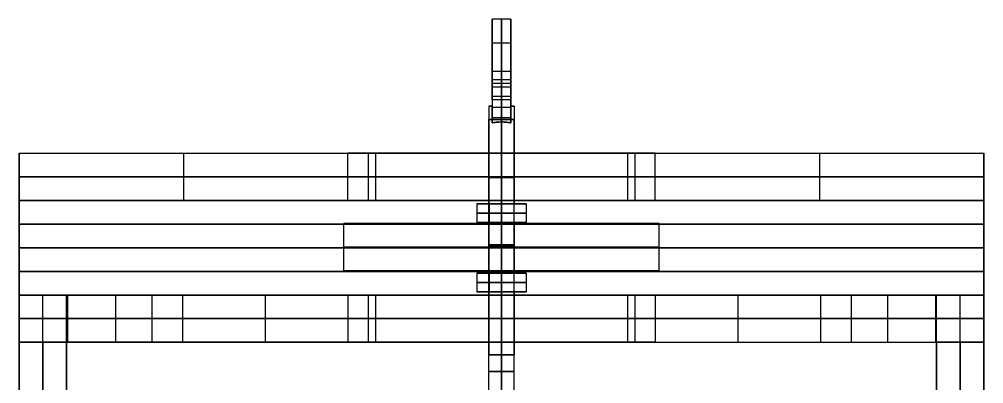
# Model space of a CAD drawing. Header units: millimetres. Extents: x -170 to 170, y -1654 to 210.
# Drawn here: x -153 to 153, y -1424.2 to -1308.5 of the extents above; entities that cross this region are included whole.
import ezdxf

# ---------------------------------------------------------------- set-up
doc = ezdxf.new("R2010")
doc.units = ezdxf.units.MM
doc.header["$MEASUREMENT"] = 0
doc.layers.add('V1', color=7, linetype='Continuous', true_color=0x000000)

msp = doc.modelspace()

# ---------------------------------------------------------------- linework, layer by layer
at = {"layer": 'V1'}
for p, q in [((-3, -1308.47, 255), (-3, -1316.02, 255)), ((3, -1308.47, 255), (3, -1316.02, 255)), ((-3, -1325.02, 271.54), (-3, -1325.02, 264)), ((-3, -1325.02, 246), (-3, -1325.02, 238.46)), ((0, -1329.92, 270.8), (0, -1327.68, 263.6)), ((3, -1325.02, 271.54), (3, -1325.02, 264)), ((3, -1325.02, 246), (3, -1325.02, 238.46)), ((-3, -1328.8, 267.2), (3, -1328.8, 267.2)), ((-3, -1334.02, 255), (-3, -1336.02, 255)), ((0, -1339.65, 262.7), (0, -1332.98, 259.19)), ((3, -1334.02, 255), (3, -1336.02, 255)), ((-4, -1336.02, 255), (-3, -1336.02, 255)), ((-3, -1336.32, 260.95), (3, -1336.32, 260.95)), ((3, -1336.02, 255), (4, -1336.02, 255)), ((-4, -1340.3, 225), (4, -1340.3, 225)), ((0, -1340.3, 229), (0, -1340.3, 221)), ((-153, -1443.39, -7.5), (-153, -1351, -7.5)), ((-62.5, -1351, 147.5), (62.5, -1351, 147.5)), ((0, -1351), (0, -1351, 221)), ((0, -1351, 229), (0, -1351, 295)), ((0, -1351, -15), (0, -1651, -15)), ((153, -1351, -7.5), (153, -1443.39, -7.5)), ((153, -1366, 25), (-153, -1366, 25)), ((-62.5, -1366, 147.5), (62.5, -1366, 147.5)), ((-4, -1367.02, 255), (-7.79, -1367.02, 255)), ((0, -1366), (0, -1366, 50)), ((0, -1366), (0, -1366, 221)), ((0, -1366, 229), (0, -1366, 295)), ((0, -1367.02, 264), (0, -1367.02, 259)), ((0, -1367.02, 251), (0, -1367.02, 246)), ((7.79, -1367.02, 255), (4, -1367.02, 255)), ((-50, -1373.3, 255), (50, -1373.3, 255)), ((-4, -1373.02, 255), (-7.79, -1373.02, 255)), ((0, -1373.02, 264), (0, -1373.02, 259)), ((0, -1373.02, 251), (0, -1373.02, 246)), ((0, -1373.3, 305), (0, -1373.3, 289)), ((0, -1373.3, 281), (0, -1373.3, 205)), ((7.79, -1373.02, 255), (4, -1373.02, 255)), ((153, -1381, 25), (-153, -1381, 25)), ((153, -1381, 25), (-153, -1381, 25)), ((0, -1381), (0, -1381, 50)), ((0, -1381), (0, -1381, 50)), ((-50, -1388.3, 255), (50, -1388.3, 255)), ((-4, -1389.02, 255), (-7.79, -1389.02, 255)), ((0, -1388.3, 305), (0, -1388.3, 289)), ((0, -1388.3, 281), (0, -1388.3, 205)), ((0, -1389.02, 264), (0, -1389.02, 259)), ((0, -1389.02, 251), (0, -1389.02, 246)), ((7.79, -1389.02, 255), (4, -1389.02, 255)), ((-4, -1395.02, 255), (-7.79, -1395.02, 255)), ((0, -1395.02, 264), (0, -1395.02, 259)), ((0, -1395.02, 251), (0, -1395.02, 246)), ((7.79, -1395.02, 255), (4, -1395.02, 255)), ((153, -1396, 25), (-153, -1396, 25)), ((-153, -1396, 50), (-138, -1396, 50)), ((-145.5, -1396, 35), (-145.5, -1396, 65)), ((-62.5, -1396, 147.5), (62.5, -1396, 147.5)), ((0, -1396), (0, -1396, 50)), ((0, -1396), (0, -1396, 221)), ((0, -1396, 229), (0, -1396, 295)), ((153, -1396, 50), (138, -1396, 50)), ((145.5, -1396, 35), (145.5, -1396, 65)), ((-145.5, -1443.39), (-145.5, -1411)), ((-145.5, -1411, 65), (-145.5, -1411, 100)), ((-145.5, -1411), (-145.5, -1411, 35)), ((-62.5, -1411, 147.5), (62.5, -1411, 147.5)), ((0, -1411), (0, -1411, 221)), ((0, -1411, 229), (0, -1411, 295)), ((145.5, -1443.39), (145.5, -1411)), ((145.5, -1411, 65), (145.5, -1411, 100)), ((145.5, -1411), (145.5, -1411, 35)), ((-4, -1420.3, 225), (4, -1420.3, 225)), ((0, -1420.3, 229), (0, -1420.3, 221))]:
    msp.add_line(p, q, dxfattribs=at)
for points, weights, knots in [([(-3, -1329.92, 270.8), (-3, -1327.52, 271.54), (-3, -1325.02, 271.54), (-3, -1308.47, 271.54), (-3, -1308.47, 255), (-3, -1308.47, 238.46), (-3, -1325.02, 238.46)], [0.905666230458, 0.940913271001, 1, 0.707106781187, 1, 0.707106781187, 1], [46.727799, 46.727799, 46.727799, 51.969861, 51.969861, 77.954792, 77.954792, 103.939722, 103.939722, 103.939722]), ([(0, -1329.92, 270.8), (0, -1327.52, 271.54), (0, -1325.02, 271.54), (0, -1308.47, 271.54), (0, -1308.47, 255), (0, -1308.47, 238.46), (0, -1325.02, 238.46)], [0.905666230458, 0.940913271001, 1, 0.707106781187, 1, 0.707106781187, 1], [46.727799, 46.727799, 46.727799, 51.969861, 51.969861, 77.954792, 77.954792, 103.939722, 103.939722, 103.939722]), ([(3, -1329.92, 270.8), (3, -1327.52, 271.54), (3, -1325.02, 271.54), (3, -1308.47, 271.54), (3, -1308.47, 255), (3, -1308.47, 238.46), (3, -1325.02, 238.46)], [0.905666230458, 0.940913271001, 1, 0.707106781187, 1, 0.707106781187, 1], [46.727799, 46.727799, 46.727799, 51.969861, 51.969861, 77.954792, 77.954792, 103.939722, 103.939722, 103.939722]), ([(-3, -1325.02, 246), (-3, -1316.02, 246), (-3, -1316.02, 255), (-3, -1316.02, 264), (-3, -1325.02, 264), (-3, -1326.38, 264), (-3, -1327.68, 263.6)], [1, 0.707106781187, 1, 0.707106781187, 1, 0.940913271001, 0.905666230458], [103.939722, 103.939722, 103.939722, 118.076889, 118.076889, 132.214056, 132.214056, 135.066013, 135.066013, 135.066013]), ([(0, -1325.02, 246), (0, -1316.02, 246), (0, -1316.02, 255), (0, -1316.02, 264), (0, -1325.02, 264), (0, -1326.38, 264), (0, -1327.68, 263.6)], [1, 0.707106781187, 1, 0.707106781187, 1, 0.940913271001, 0.905666230458], [103.939722, 103.939722, 103.939722, 118.076889, 118.076889, 132.214056, 132.214056, 135.066013, 135.066013, 135.066013]), ([(3, -1325.02, 246), (3, -1316.02, 246), (3, -1316.02, 255), (3, -1316.02, 264), (3, -1325.02, 264), (3, -1326.38, 264), (3, -1327.68, 263.6)], [1, 0.707106781187, 1, 0.707106781187, 1, 0.940913271001, 0.905666230458], [103.939722, 103.939722, 103.939722, 118.076889, 118.076889, 132.214056, 132.214056, 135.066013, 135.066013, 135.066013]), ([(-3, -1332.98, 259.19), (-3, -1334.02, 257.22), (-3, -1334.02, 255), (-3, -1334.02, 246), (-3, -1325.02, 246)], [0.873171753828, 0.90715416277, 1, 0.707106781187, 1], [141.869805, 141.869805, 141.869805, 146.351223, 146.351223, 160.48839, 160.48839, 160.48839]), ([(0, -1332.98, 259.19), (0, -1334.02, 257.22), (0, -1334.02, 255), (0, -1334.02, 246), (0, -1325.02, 246)], [0.873171753828, 0.90715416277, 1, 0.707106781187, 1], [141.869805, 141.869805, 141.869805, 146.351223, 146.351223, 160.48839, 160.48839, 160.48839]), ([(3, -1332.98, 259.19), (3, -1334.02, 257.22), (3, -1334.02, 255), (3, -1334.02, 246), (3, -1325.02, 246)], [0.873171753828, 0.90715416277, 1, 0.707106781187, 1], [141.869805, 141.869805, 141.869805, 146.351223, 146.351223, 160.48839, 160.48839, 160.48839]), ([(-3, -1336.02, 257.65), (-4, -1336.02, 256.51), (-4, -1336.02, 255), (-4, -1336.02, 253.49), (-3, -1336.02, 252.35)], [0.854392045236, 0.864635724681, 1, 0.864635724681, 0.854392045236], [9.662518, 9.662518, 9.662518, 12.566371, 12.566371, 15.470224, 15.470224, 15.470224]), ([(4, -1340.3, 225), (4, -1340.3, 221), (0, -1340.3, 221), (-4, -1340.3, 221), (-4, -1340.3, 225), (-4, -1340.3, 229), (0, -1340.3, 229), (4, -1340.3, 229), (4, -1340.3, 225)], [1, 0.707106781187, 1, 0.707106781187, 1, 0.707106781187, 1, 0.707106781187, 1], [0, 0, 0, 6.283185, 6.283185, 12.566371, 12.566371, 18.849556, 18.849556, 25.132741, 25.132741, 25.132741]), ([(40, -1351, 255), (40, -1351, 295), (0, -1351, 295), (-40, -1351, 295), (-40, -1351, 255)], [1, 0.707106781187, 1, 0.707106781187, 1], [-1268.985687, -1268.985687, -1268.985687, -1190.445871, -1190.445871, -1111.906055, -1111.906055, -1111.906055]), ([(-4, -1351, 225), (-4, -1351, 229), (0, -1351, 229), (4, -1351, 229), (4, -1351, 225), (4, -1351, 221), (0, -1351, 221), (-4, -1351, 221), (-4, -1351, 225)], [1, 0.707106781187, 1, 0.707106781187, 1, 0.707106781187, 1, 0.707106851018, 0.999999860338], [-25.132741, -25.132741, -25.132741, -18.849556, -18.849556, -12.56637, -12.56637, -6.283184, -6.283184, 0, 0, 0]), ([(40, -1358.5, 255), (40, -1358.5, 295), (0, -1358.5, 295), (-40, -1358.5, 295), (-40, -1358.5, 255)], [1, 0.707106781187, 1, 0.707106781187, 1], [-1268.985687, -1268.985687, -1268.985687, -1190.445871, -1190.445871, -1111.906055, -1111.906055, -1111.906055]), ([(-4, -1358.7, 225), (-4, -1358.7, 221), (0, -1358.7, 221), (4, -1358.7, 221), (4, -1358.7, 225), (4, -1358.7, 229), (0, -1358.7, 229), (-4, -1358.7, 229), (-4, -1358.7, 225)], [1, 0.707106781187, 1, 0.707106781187, 1, 0.707106781187, 1, 0.707106781187, 1], [0, 0, 0, 6.283185, 6.283185, 12.566371, 12.566371, 18.849556, 18.849556, 25.132741, 25.132741, 25.132741]), ([(40, -1366, 255), (40, -1366, 295), (0, -1366, 295), (-40, -1366, 295), (-40, -1366, 255)], [1, 0.707106781187, 1, 0.707106781187, 1], [-1268.985687, -1268.985687, -1268.985687, -1190.445871, -1190.445871, -1111.906055, -1111.906055, -1111.906055]), ([(-4, -1366, 225), (-4, -1366, 229), (0, -1366, 229), (4, -1366, 229), (4, -1366, 225), (4, -1366, 221), (0, -1366, 221), (-4, -1366, 221), (-4, -1366, 225)], [1, 0.707106781187, 1, 0.707106781187, 1, 0.707106781187, 1, 0.707106851018, 0.999999860338], [-25.132741, -25.132741, -25.132741, -18.849556, -18.849556, -12.56637, -12.56637, -6.283184, -6.283184, 0, 0, 0]), ([(4, -1367.02, 255), (4, -1367.02, 251), (0, -1367.02, 251), (-4, -1367.02, 251), (-4, -1367.02, 255), (-4, -1367.02, 259), (0, -1367.02, 259), (4, -1367.02, 259), (4, -1367.02, 255)], [1, 0.707106781187, 1, 0.707106781187, 1, 0.707106781187, 1, 0.707106781187, 1], [-25.132741, -25.132741, -25.132741, -18.849556, -18.849556, -12.566371, -12.566371, -6.283185, -6.283185, 0, 0, 0]), ([(-50, -1373.3, 255), (-50, -1373.3, 305), (0, -1373.3, 305), (50, -1373.3, 305), (50, -1373.3, 255), (50, -1373.3, 205), (0, -1373.3, 205), (-50, -1373.3, 205), (-50, -1373.3, 255)], [1, 0.707106781187, 1, 0.707106781187, 1, 0.707106781187, 1, 0.707106781187, 1], [-314.159265, -314.159265, -314.159265, -235.619449, -235.619449, -157.079633, -157.079633, -78.539816, -78.539816, 0, 0, 0]), ([(4, -1373.02, 255), (4, -1373.02, 251), (0, -1373.02, 251), (-4, -1373.02, 251), (-4, -1373.02, 255), (-4, -1373.02, 259), (0, -1373.02, 259), (4, -1373.02, 259), (4, -1373.02, 255)], [1, 0.707106781187, 1, 0.707106781187, 1, 0.707106781187, 1, 0.707106781187, 1], [-25.132741, -25.132741, -25.132741, -18.849556, -18.849556, -12.566371, -12.566371, -6.283185, -6.283185, 0, 0, 0]), ([(-4, -1373.3, 285), (-4, -1373.3, 281), (0, -1373.3, 281), (4, -1373.3, 281), (4, -1373.3, 285), (4, -1373.3, 289), (0, -1373.3, 289), (-4, -1373.3, 289), (-4, -1373.3, 285)], [1, 0.707106781187, 1, 0.707106781187, 1, 0.707106781187, 1, 0.707106781187, 1], [-25.132741, -25.132741, -25.132741, -18.849556, -18.849556, -12.566371, -12.566371, -6.283185, -6.283185, 0, 0, 0]), ([(4, -1380.02, 255), (4, -1380.02, 259), (0, -1380.02, 259), (-4, -1380.02, 259), (-4, -1380.02, 255), (-4, -1380.02, 251), (0, -1380.02, 251), (4, -1380.02, 251), (4, -1380.02, 255)], [1, 0.707106781187, 1, 0.707106781187, 1, 0.707106781187, 1, 0.707106781187, 1], [0, 0, 0, 6.283185, 6.283185, 12.566371, 12.566371, 18.849556, 18.849556, 25.132741, 25.132741, 25.132741]), ([(-50, -1380.8, 255), (-50, -1380.8, 305), (0, -1380.8, 305), (50, -1380.8, 305), (50, -1380.8, 255), (50, -1380.8, 205), (0, -1380.8, 205), (-50, -1380.8, 205), (-50, -1380.8, 255)], [1, 0.707106781187, 1, 0.707106781187, 1, 0.707106781187, 1, 0.707106781187, 1], [-314.159265, -314.159265, -314.159265, -235.619449, -235.619449, -157.079633, -157.079633, -78.539816, -78.539816, 0, 0, 0]), ([(4, -1380.3, 225), (4, -1380.3, 221), (0, -1380.3, 221), (-4, -1380.3, 221), (-4, -1380.3, 225), (-4, -1380.3, 229), (0, -1380.3, 229), (4, -1380.3, 229), (4, -1380.3, 225)], [1, 0.707106781187, 1, 0.707106781187, 1, 0.707106781187, 1, 0.707106781187, 1], [0, 0, 0, 6.283185, 6.283185, 12.566371, 12.566371, 18.849556, 18.849556, 25.132741, 25.132741, 25.132741]), ([(-50, -1388.3, 255), (-50, -1388.3, 305), (0, -1388.3, 305), (50, -1388.3, 305), (50, -1388.3, 255), (50, -1388.3, 205), (0, -1388.3, 205), (-50, -1388.3, 205), (-50, -1388.3, 255)], [1, 0.707106781187, 1, 0.707106781187, 1, 0.707106781187, 1, 0.707106781187, 1], [-314.159265, -314.159265, -314.159265, -235.619449, -235.619449, -157.079633, -157.079633, -78.539816, -78.539816, 0, 0, 0]), ([(-4, -1388.3, 285), (-4, -1388.3, 281), (0, -1388.3, 281), (4, -1388.3, 281), (4, -1388.3, 285), (4, -1388.3, 289), (0, -1388.3, 289), (-4, -1388.3, 289), (-4, -1388.3, 285)], [1, 0.707106781187, 1, 0.707106781187, 1, 0.707106781187, 1, 0.707106781187, 1], [-25.132741, -25.132741, -25.132741, -18.849556, -18.849556, -12.566371, -12.566371, -6.283185, -6.283185, 0, 0, 0]), ([(4, -1389.02, 255), (4, -1389.02, 251), (0, -1389.02, 251), (-4, -1389.02, 251), (-4, -1389.02, 255), (-4, -1389.02, 259), (0, -1389.02, 259), (4, -1389.02, 259), (4, -1389.02, 255)], [0.999999860338, 0.707106851018, 1, 0.707106781187, 1, 0.707106781187, 1, 0.707106851018, 0.999999860338], [-25.132741, -25.132741, -25.132741, -18.849557, -18.849557, -12.566371, -12.566371, -6.283185, -6.283185, 0, 0, 0]), ([(4, -1395.02, 255), (4, -1395.02, 251), (0, -1395.02, 251), (-4, -1395.02, 251), (-4, -1395.02, 255), (-4, -1395.02, 259), (0, -1395.02, 259), (4, -1395.02, 259), (4, -1395.02, 255)], [1, 0.707106781187, 1, 0.707106781187, 1, 0.707106781187, 1, 0.707106781187, 1], [-25.132741, -25.132741, -25.132741, -18.849556, -18.849556, -12.566371, -12.566371, -6.283185, -6.283185, 0, 0, 0]), ([(40, -1396, 255), (40, -1396, 295), (0, -1396, 295), (-40, -1396, 295), (-40, -1396, 255)], [1, 0.707106781187, 1, 0.707106781187, 1], [-1268.985687, -1268.985687, -1268.985687, -1190.445871, -1190.445871, -1111.906055, -1111.906055, -1111.906055]), ([(-4, -1396, 225), (-4, -1396, 229), (0, -1396, 229), (4, -1396, 229), (4, -1396, 225), (4, -1396, 221), (0, -1396, 221), (-4, -1396, 221), (-4, -1396, 225)], [1, 0.707106781187, 1, 0.707106781187, 1, 0.707106781187, 1, 0.707106851018, 0.999999860338], [-25.132741, -25.132741, -25.132741, -18.849556, -18.849556, -12.56637, -12.56637, -6.283184, -6.283184, 0, 0, 0]), ([(40, -1403.5, 255), (40, -1403.5, 295), (0, -1403.5, 295), (-40, -1403.5, 295), (-40, -1403.5, 255)], [1, 0.707106781187, 1, 0.707106781187, 1], [-1268.985687, -1268.985687, -1268.985687, -1190.445871, -1190.445871, -1111.906055, -1111.906055, -1111.906055]), ([(40, -1411, 255), (40, -1411, 295), (0, -1411, 295), (-40, -1411, 295), (-40, -1411, 255)], [1, 0.707106781187, 1, 0.707106781187, 1], [-1268.985687, -1268.985687, -1268.985687, -1190.445871, -1190.445871, -1111.906055, -1111.906055, -1111.906055]), ([(-4, -1411, 225), (-4, -1411, 229), (0, -1411, 229), (4, -1411, 229), (4, -1411, 225), (4, -1411, 221), (0, -1411, 221), (-4, -1411, 221), (-4, -1411, 225)], [1, 0.707106781187, 1, 0.707106781187, 1, 0.707106781187, 1, 0.707106851018, 0.999999860338], [-25.132741, -25.132741, -25.132741, -18.849556, -18.849556, -12.56637, -12.56637, -6.283184, -6.283184, 0, 0, 0]), ([(4, -1415.02, 255), (4, -1415.02, 251), (0, -1415.02, 251), (-4, -1415.02, 251), (-4, -1415.02, 255)], [1, 0.707106781187, 1, 0.707106781187, 1], [-25.132741, -25.132741, -25.132741, -18.849556, -18.849556, -12.566371, -12.566371, -12.566371]), ([(-4, -1415.02, 255), (-4, -1415.02, 259), (0, -1415.02, 259), (4, -1415.02, 259), (4, -1415.02, 255)], [1, 0.707106781187, 1, 0.707106781187, 1], [-12.566371, -12.566371, -12.566371, -6.283185, -6.283185, 0, 0, 0]), ([(4, -1420.3, 225), (4, -1420.3, 221), (0, -1420.3, 221), (-4, -1420.3, 221), (-4, -1420.3, 225), (-4, -1420.3, 229), (0, -1420.3, 229), (4, -1420.3, 229), (4, -1420.3, 225)], [1, 0.707106781187, 1, 0.707106781187, 1, 0.707106781187, 1, 0.707106781187, 1], [0, 0, 0, 6.283185, 6.283185, 12.566371, 12.566371, 18.849556, 18.849556, 25.132741, 25.132741, 25.132741])]:
    msp.add_rational_spline(points, weights, degree=2, knots=knots, dxfattribs=at)
for points in [[(3, -1308.47, 255), (0, -1308.47, 255), (-3, -1308.47, 255)], [(3, -1316.02, 255), (0, -1316.02, 255), (-3, -1316.02, 255)], [(3, -1325.02, 238.46), (0, -1325.02, 238.46), (-3, -1325.02, 238.46)], [(3, -1325.02, 246), (0, -1325.02, 246), (-3, -1325.02, 246)], [(3, -1325.02, 271.54), (0, -1325.02, 271.54), (-3, -1325.02, 271.54)], [(3, -1325.02, 264), (0, -1325.02, 264), (-3, -1325.02, 264)], [(-3, -1327.68, 263.6), (-3, -1328.8, 267.2), (-3, -1329.92, 270.8)], [(3, -1327.68, 263.6), (0, -1327.68, 263.6), (-3, -1327.68, 263.6)], [(3, -1329.92, 270.8), (3, -1328.8, 267.2), (3, -1327.68, 263.6)], [(-3, -1329.92, 270.8), (0, -1329.92, 270.8), (3, -1329.92, 270.8)], [(-3, -1332.98, 259.19), (-3, -1336.32, 260.95), (-3, -1339.65, 262.7)], [(3, -1332.98, 259.19), (0, -1332.98, 259.19), (-3, -1332.98, 259.19)], [(3, -1334.02, 255), (0, -1334.02, 255), (-3, -1334.02, 255)], [(3, -1339.65, 262.7), (3, -1336.32, 260.95), (3, -1332.98, 259.19)], [(-4, -1336.02, 255), (-4, -1351.52, 255), (-4, -1367.02, 255)], [(-3, -1341.35, 257.65), (-3, -1338.68, 257.65), (-3, -1336.02, 257.65)], [(-3, -1336.02, 252.35), (-3, -1338.68, 252.35), (-3, -1341.35, 252.35)], [(-3, -1336.02, 252.35), (-3, -1336.02, 255), (-3, -1336.02, 257.65)], [(3, -1341.35, 257.65), (3, -1338.68, 257.65), (3, -1336.02, 257.65)], [(3, -1336.02, 252.35), (3, -1338.68, 252.35), (3, -1341.35, 252.35)], [(3, -1336.02, 252.35), (3, -1336.02, 255), (3, -1336.02, 257.65)], [(4, -1336.02, 255), (4, -1351.52, 255), (4, -1367.02, 255)], [(-3, -1339.65, 262.7), (0, -1339.65, 262.7), (3, -1339.65, 262.7)], [(-4, -1420.3, 225), (-4, -1380.3, 225), (-4, -1340.3, 225)], [(0, -1420.3, 221), (0, -1380.3, 221), (0, -1340.3, 221)], [(0, -1420.3, 229), (0, -1380.3, 229), (0, -1340.3, 229)], [(0, -1341.07, 259), (0, -1354.04, 259), (0, -1367.02, 259)], [(0, -1341.07, 251), (0, -1354.04, 251), (0, -1367.02, 251)], [(4, -1420.3, 225), (4, -1380.3, 225), (4, -1340.3, 225)], [(-153, -1366, 57), (-153, -1358.5, 57), (-153, -1351, 57)], [(-153, -1351), (-153, -1358.5), (-153, -1366)], [(-153, -1351), (0, -1351), (153, -1351)], [(-153, -1351, 57), (-153, -1351, 28.5), (-153, -1351)], [(-153, -1351, 57), (-127.11, -1351, 82.89), (-101.21, -1351, 108.79)], [(-153, -1351, 50), (-153, -1358.5, 50), (-153, -1366, 50)], [(-153, -1351, -15), (-153, -1351, -7.5), (-153, -1351)], [(-153, -1351, -15), (-100.89, -1351, -15), (-48.79, -1351, -15)], [(-153, -1351), (-100.89, -1351), (-48.79, -1351)], [(-153, -1443.39, -15), (-153, -1397.19, -15), (-153, -1351, -15)], [(-153, -1411), (-153, -1381), (-153, -1351)], [(-153, -1351, -7.5), (0, -1351, -7.5), (153, -1351, -7.5)], [(-101.21, -1351, 108.79), (-75, -1351, 135), (-48.79, -1351, 161.21)], [(-100.89, -1351, 109.11), (-100.89, -1358.5, 109.11), (-100.89, -1366, 109.11)], [(-48.79, -1366, 161.21), (-48.79, -1358.5, 161.21), (-48.79, -1351, 161.21)], [(-48.79, -1351, -15), (0, -1351, -15), (48.79, -1351, -15)], [(-48.79, -1351), (0, -1351), (48.79, -1351)], [(-42.28, -1351, 170.95), (-42.28, -1358.5, 170.95), (-42.28, -1366, 170.95)], [(-40, -1351, 255), (-40, -1358.5, 255), (-40, -1366, 255)], [(-40, -1351, 255), (-40, -1351, 218.71), (-40, -1351, 182.43)], [(-40, -1351, 182.43), (-40, -1358.5, 182.43), (-40, -1366, 182.43)], [(-40, -1351, 218.71), (-40, -1358.5, 218.71), (-40, -1366, 218.71)], [(-4, -1351, 225), (-4, -1358.5, 225), (-4, -1366, 225)], [(0, -1351, 295), (0, -1358.5, 295), (0, -1366, 295)], [(0, -1351), (0, -1358.5), (0, -1366)], [(0, -1351, 221), (0, -1358.5, 221), (0, -1366, 221)], [(0, -1351, 229), (0, -1358.5, 229), (0, -1366, 229)], [(0, -1351, -15), (0, -1351, -7.5), (0, -1351)], [(0, -1351), (0, -1501), (0, -1651)], [(4, -1351, 225), (4, -1358.5, 225), (4, -1366, 225)], [(40, -1351, 255), (40, -1358.5, 255), (40, -1366, 255)], [(40, -1351, 182.43), (40, -1358.5, 182.43), (40, -1366, 182.43)], [(40, -1351, 182.43), (40, -1351, 218.71), (40, -1351, 255)], [(40, -1351, 218.71), (40, -1358.5, 218.71), (40, -1366, 218.71)], [(42.28, -1351, 170.95), (42.28, -1358.5, 170.95), (42.28, -1366, 170.95)], [(48.79, -1366, 161.21), (48.79, -1358.5, 161.21), (48.79, -1351, 161.21)], [(48.79, -1351, 161.21), (75, -1351, 135), (101.21, -1351, 108.79)], [(48.79, -1351, -15), (100.89, -1351, -15), (153, -1351, -15)], [(48.79, -1351), (100.89, -1351), (153, -1351)], [(100.89, -1351, 109.11), (100.89, -1358.5, 109.11), (100.89, -1366, 109.11)], [(101.21, -1351, 108.79), (127.11, -1351, 82.89), (153, -1351, 57)], [(153, -1351, 57), (153, -1358.5, 57), (153, -1366, 57)], [(153, -1351), (153, -1358.5), (153, -1366)], [(153, -1351), (153, -1351, 28.5), (153, -1351, 57)], [(153, -1351, 50), (153, -1358.5, 50), (153, -1366, 50)], [(153, -1351, -15), (153, -1397.19, -15), (153, -1443.39, -15)], [(153, -1351, -15), (153, -1351, -7.5), (153, -1351)], [(153, -1411), (153, -1381), (153, -1351)], [(-153, -1358.5), (0, -1358.5), (153, -1358.5)], [(-153, -1358.5, 57), (-153, -1358.5, 28.5), (-153, -1358.5)], [(-48.79, -1358.5, 161.21), (-100.89, -1358.5, 109.11), (-153, -1358.5, 57)], [(-40, -1358.5, 255), (-40, -1358.5, 218.71), (-40, -1358.5, 182.43)], [(40, -1358.5, 182.43), (40, -1358.5, 218.71), (40, -1358.5, 255)], [(153, -1358.5, 57), (100.89, -1358.5, 109.11), (48.79, -1358.5, 161.21)], [(153, -1358.5), (153, -1358.5, 28.5), (153, -1358.5, 57)], [(153, -1366), (0, -1366), (-153, -1366)], [(-153, -1366), (-153, -1373.5), (-153, -1381)], [(-153, -1366), (-153, -1366, 25), (-153, -1366, 50)], [(-153, -1366, 50), (-153, -1373.5, 50), (-153, -1381, 50)], [(-153, -1366, 50), (0, -1366, 50), (153, -1366, 50)], [(-153, -1366, 25), (-153, -1373.5, 25), (-153, -1381, 25)], [(-153, -1366), (0, -1366), (153, -1366)], [(-153, -1366, 57), (-153, -1366, 28.5), (-153, -1366)], [(-101.21, -1366, 108.79), (-127.11, -1366, 82.89), (-153, -1366, 57)], [(-48.79, -1366, 161.21), (-75, -1366, 135), (-101.21, -1366, 108.79)], [(-40, -1366, 255), (-40, -1366, 218.71), (-40, -1366, 182.43)], [(0, -1367.02, 264), (-3.9, -1367.02, 261.75), (-7.79, -1367.02, 259.5)], [(-7.79, -1367.02, 259.5), (-7.79, -1370.02, 259.5), (-7.79, -1373.02, 259.5)], [(-7.79, -1367.02, 259.5), (-7.79, -1367.02, 255), (-7.79, -1367.02, 250.5)], [(-7.79, -1367.02, 250.5), (-7.79, -1370.02, 250.5), (-7.79, -1373.02, 250.5)], [(-7.79, -1367.02, 250.5), (-3.9, -1367.02, 248.25), (0, -1367.02, 246)], [(-7.79, -1367.02, 255), (-7.79, -1370.02, 255), (-7.79, -1373.02, 255)], [(-3.9, -1367.02, 261.75), (-3.9, -1370.02, 261.75), (-3.9, -1373.02, 261.75)], [(-3.9, -1367.02, 248.25), (-3.9, -1370.02, 248.25), (-3.9, -1373.02, 248.25)], [(0, -1366), (0, -1373.5), (0, -1381)], [(0, -1366, 50), (0, -1373.5, 50), (0, -1381, 50)], [(0, -1367.02, 246), (3.9, -1367.02, 248.25), (7.79, -1367.02, 250.5)], [(0, -1367.02, 246), (0, -1370.02, 246), (0, -1373.02, 246)], [(7.79, -1367.02, 259.5), (3.9, -1367.02, 261.75), (0, -1367.02, 264)], [(0, -1367.02, 264), (0, -1370.02, 264), (0, -1373.02, 264)], [(3.9, -1367.02, 248.25), (3.9, -1370.02, 248.25), (3.9, -1373.02, 248.25)], [(3.9, -1367.02, 261.75), (3.9, -1370.02, 261.75), (3.9, -1373.02, 261.75)], [(7.79, -1367.02, 250.5), (7.79, -1370.02, 250.5), (7.79, -1373.02, 250.5)], [(7.79, -1367.02, 250.5), (7.79, -1367.02, 255), (7.79, -1367.02, 259.5)], [(7.79, -1367.02, 259.5), (7.79, -1370.02, 259.5), (7.79, -1373.02, 259.5)], [(7.79, -1367.02, 255), (7.79, -1370.02, 255), (7.79, -1373.02, 255)], [(40, -1366, 182.43), (40, -1366, 218.71), (40, -1366, 255)], [(101.21, -1366, 108.79), (75, -1366, 135), (48.79, -1366, 161.21)], [(153, -1366, 57), (127.11, -1366, 82.89), (101.21, -1366, 108.79)], [(153, -1366), (153, -1373.5), (153, -1381)], [(153, -1366, 50), (153, -1373.5, 50), (153, -1381, 50)], [(153, -1366, 50), (153, -1366, 25), (153, -1366)], [(153, -1366, 25), (153, -1373.5, 25), (153, -1381, 25)], [(153, -1366), (153, -1366, 28.5), (153, -1366, 57)], [(0, -1370.02, 264), (-3.9, -1370.02, 261.75), (-7.79, -1370.02, 259.5)], [(-7.79, -1370.02, 259.5), (-7.79, -1370.02, 255), (-7.79, -1370.02, 250.5)], [(-7.79, -1370.02, 250.5), (-3.9, -1370.02, 248.25), (0, -1370.02, 246)], [(0, -1370.02, 246), (3.9, -1370.02, 248.25), (7.79, -1370.02, 250.5)], [(7.79, -1370.02, 259.5), (3.9, -1370.02, 261.75), (0, -1370.02, 264)], [(7.79, -1370.02, 250.5), (7.79, -1370.02, 255), (7.79, -1370.02, 259.5)], [(153, -1373.5), (0, -1373.5), (-153, -1373.5)], [(-153, -1373.5), (-153, -1373.5, 25), (-153, -1373.5, 50)], [(-153, -1373.5, 50), (0, -1373.5, 50), (153, -1373.5, 50)], [(-50, -1388.3, 255), (-50, -1380.8, 255), (-50, -1373.3, 255)], [(0, -1373.02, 264), (-3.9, -1373.02, 261.75), (-7.79, -1373.02, 259.5)], [(-7.79, -1373.02, 259.5), (-7.79, -1373.02, 255), (-7.79, -1373.02, 250.5)], [(-7.79, -1373.02, 250.5), (-3.9, -1373.02, 248.25), (0, -1373.02, 246)], [(-4, -1373.02, 255), (-4, -1381.02, 255), (-4, -1389.02, 255)], [(-4, -1388.3, 285), (-4, -1380.8, 285), (-4, -1373.3, 285)], [(0, -1373.02, 246), (3.9, -1373.02, 248.25), (7.79, -1373.02, 250.5)], [(7.79, -1373.02, 259.5), (3.9, -1373.02, 261.75), (0, -1373.02, 264)], [(0, -1373.02, 259), (0, -1381.02, 259), (0, -1389.02, 259)], [(0, -1373.02, 251), (0, -1381.02, 251), (0, -1389.02, 251)], [(0, -1388.3, 305), (0, -1380.8, 305), (0, -1373.3, 305)], [(0, -1388.3, 205), (0, -1380.8, 205), (0, -1373.3, 205)], [(0, -1388.3, 289), (0, -1380.8, 289), (0, -1373.3, 289)], [(0, -1388.3, 281), (0, -1380.8, 281), (0, -1373.3, 281)], [(4, -1373.02, 255), (4, -1381.02, 255), (4, -1389.02, 255)], [(4, -1388.3, 285), (4, -1380.8, 285), (4, -1373.3, 285)], [(7.79, -1373.02, 250.5), (7.79, -1373.02, 255), (7.79, -1373.02, 259.5)], [(50, -1388.3, 255), (50, -1380.8, 255), (50, -1373.3, 255)], [(153, -1373.5, 50), (153, -1373.5, 25), (153, -1373.5)], [(153, -1381), (0, -1381), (-153, -1381)], [(-153, -1381), (-153, -1388.5), (-153, -1396)], [(-153, -1381), (-153, -1381, 25), (-153, -1381, 50)], [(-153, -1381, 50), (-153, -1388.5, 50), (-153, -1396, 50)], [(-153, -1381, 50), (0, -1381, 50), (153, -1381, 50)], [(-153, -1381, 25), (-153, -1388.5, 25), (-153, -1396, 25)], [(153, -1381), (0, -1381), (-153, -1381)], [(-153, -1381), (-153, -1381, 25), (-153, -1381, 50)], [(-153, -1381, 50), (0, -1381, 50), (153, -1381, 50)], [(0, -1381), (0, -1388.5), (0, -1396)], [(0, -1381, 50), (0, -1388.5, 50), (0, -1396, 50)], [(153, -1381), (153, -1388.5), (153, -1396)], [(153, -1381, 50), (153, -1388.5, 50), (153, -1396, 50)], [(153, -1381, 50), (153, -1381, 25), (153, -1381)], [(153, -1381, 25), (153, -1388.5, 25), (153, -1396, 25)], [(153, -1381, 50), (153, -1381, 25), (153, -1381)], [(153, -1388.5), (0, -1388.5), (-153, -1388.5)], [(-153, -1388.5), (-153, -1388.5, 25), (-153, -1388.5, 50)], [(-153, -1388.5, 50), (0, -1388.5, 50), (153, -1388.5, 50)], [(0, -1389.02, 264), (-3.9, -1389.02, 261.75), (-7.79, -1389.02, 259.5)], [(-7.79, -1389.02, 259.5), (-7.79, -1392.02, 259.5), (-7.79, -1395.02, 259.5)], [(-7.79, -1389.02, 259.5), (-7.79, -1389.02, 255), (-7.79, -1389.02, 250.5)], [(-7.79, -1389.02, 250.5), (-7.79, -1392.02, 250.5), (-7.79, -1395.02, 250.5)], [(-7.79, -1389.02, 250.5), (-3.9, -1389.02, 248.25), (0, -1389.02, 246)], [(-7.79, -1389.02, 255), (-7.79, -1392.02, 255), (-7.79, -1395.02, 255)], [(-3.9, -1389.02, 261.75), (-3.9, -1392.02, 261.75), (-3.9, -1395.02, 261.75)], [(-3.9, -1389.02, 248.25), (-3.9, -1392.02, 248.25), (-3.9, -1395.02, 248.25)], [(0, -1389.02, 246), (3.9, -1389.02, 248.25), (7.79, -1389.02, 250.5)], [(0, -1389.02, 246), (0, -1392.02, 246), (0, -1395.02, 246)], [(7.79, -1389.02, 259.5), (3.9, -1389.02, 261.75), (0, -1389.02, 264)], [(0, -1389.02, 264), (0, -1392.02, 264), (0, -1395.02, 264)], [(3.9, -1389.02, 248.25), (3.9, -1392.02, 248.25), (3.9, -1395.02, 248.25)], [(3.9, -1389.02, 261.75), (3.9, -1392.02, 261.75), (3.9, -1395.02, 261.75)], [(7.79, -1389.02, 250.5), (7.79, -1392.02, 250.5), (7.79, -1395.02, 250.5)], [(7.79, -1389.02, 250.5), (7.79, -1389.02, 255), (7.79, -1389.02, 259.5)], [(7.79, -1389.02, 259.5), (7.79, -1392.02, 259.5), (7.79, -1395.02, 259.5)], [(7.79, -1389.02, 255), (7.79, -1392.02, 255), (7.79, -1395.02, 255)], [(153, -1388.5, 50), (153, -1388.5, 25), (153, -1388.5)], [(0, -1392.02, 264), (-3.9, -1392.02, 261.75), (-7.79, -1392.02, 259.5)], [(-7.79, -1392.02, 259.5), (-7.79, -1392.02, 255), (-7.79, -1392.02, 250.5)], [(-7.79, -1392.02, 250.5), (-3.9, -1392.02, 248.25), (0, -1392.02, 246)], [(0, -1392.02, 246), (3.9, -1392.02, 248.25), (7.79, -1392.02, 250.5)], [(7.79, -1392.02, 259.5), (3.9, -1392.02, 261.75), (0, -1392.02, 264)], [(7.79, -1392.02, 250.5), (7.79, -1392.02, 255), (7.79, -1392.02, 259.5)], [(0, -1395.02, 264), (-3.9, -1395.02, 261.75), (-7.79, -1395.02, 259.5)], [(-7.79, -1395.02, 259.5), (-7.79, -1395.02, 255), (-7.79, -1395.02, 250.5)], [(-7.79, -1395.02, 250.5), (-3.9, -1395.02, 248.25), (0, -1395.02, 246)], [(-4, -1395.02, 255), (-4, -1405.02, 255), (-4, -1415.02, 255)], [(0, -1395.02, 246), (3.9, -1395.02, 248.25), (7.79, -1395.02, 250.5)], [(7.79, -1395.02, 259.5), (3.9, -1395.02, 261.75), (0, -1395.02, 264)], [(0, -1395.02, 259), (0, -1405.02, 259), (0, -1415.02, 259)], [(0, -1395.02, 251), (0, -1405.02, 251), (0, -1415.02, 251)], [(4, -1395.02, 255), (4, -1405.02, 255), (4, -1415.02, 255)], [(7.79, -1395.02, 250.5), (7.79, -1395.02, 255), (7.79, -1395.02, 259.5)], [(153, -1396), (0, -1396), (-153, -1396)], [(-153, -1396), (-153, -1396, 25), (-153, -1396, 50)], [(-153, -1396, 50), (0, -1396, 50), (153, -1396, 50)], [(-153, -1396, 35), (-145.5, -1396, 35), (-138, -1396, 35)], [(-153, -1411, 35), (-153, -1403.5, 35), (-153, -1396, 35)], [(-153, -1411, 65), (-153, -1403.5, 65), (-153, -1396, 65)], [(-138, -1396, 65), (-145.5, -1396, 65), (-153, -1396, 65)], [(-153, -1396, 65), (-153, -1396, 50), (-153, -1396, 35)], [(-153, -1396, 42.5), (-153, -1472.5, 42.5), (-153, -1549, 42.5)], [(-122.43, -1396, 100), (-137.71, -1396, 100), (-153, -1396, 100)], [(-153, -1396, 100), (-153, -1403.5, 100), (-153, -1411, 100)], [(-153, -1396, 100), (-153, -1396, 82.5), (-153, -1396, 65)], [(-153, -1396), (-153, -1403.5), (-153, -1411)], [(-153, -1396), (0, -1396), (153, -1396)], [(-153, -1411, 35), (-153, -1403.5, 35), (-153, -1396, 35)], [(-153, -1411, 65), (-153, -1403.5, 65), (-153, -1396, 65)], [(-153, -1396, 35), (-145.5, -1396, 35), (-138, -1396, 35)], [(-138, -1396, 65), (-145.5, -1396, 65), (-153, -1396, 65)], [(-153, -1396, 35), (-153, -1396, 17.5), (-153, -1396)], [(-145.5, -1411, 35), (-145.5, -1403.5, 35), (-145.5, -1396, 35)], [(-145.5, -1411, 65), (-145.5, -1403.5, 65), (-145.5, -1396, 65)], [(-145.5, -1411, 35), (-145.5, -1403.5, 35), (-145.5, -1396, 35)], [(-145.5, -1411, 65), (-145.5, -1403.5, 65), (-145.5, -1396, 65)], [(-138, -1411, 35), (-138, -1403.5, 35), (-138, -1396, 35)], [(-138, -1411, 65), (-138, -1403.5, 65), (-138, -1396, 65)], [(-138, -1396, 35), (-138, -1396, 50), (-138, -1396, 65)], [(-138, -1549, 42.5), (-138, -1472.5, 42.5), (-138, -1396, 42.5)], [(-138, -1411, 35), (-138, -1403.5, 35), (-138, -1396, 35)], [(-138, -1411, 65), (-138, -1403.5, 65), (-138, -1396, 65)], [(-138, -1396, 35), (-138, -1396, 50), (-138, -1396, 65)], [(-138, -1411, 42.5), (-138, -1403.5, 42.5), (-138, -1396, 42.5)], [(-137.71, -1396, 100), (-137.71, -1403.5, 100), (-137.71, -1411, 100)], [(-122.43, -1396, 100), (-122.43, -1403.5, 100), (-122.43, -1411, 100)], [(-110.95, -1396, 102.28), (-110.95, -1403.5, 102.28), (-110.95, -1411, 102.28)], [(-48.79, -1396, 161.21), (-75, -1396, 135), (-101.21, -1396, 108.79)], [(-101.21, -1396, 108.79), (-101.21, -1403.5, 108.79), (-101.21, -1411, 108.79)], [(-75, -1396, 135), (-75, -1403.5, 135), (-75, -1411, 135)], [(-48.79, -1396, 161.21), (-48.79, -1403.5, 161.21), (-48.79, -1411, 161.21)], [(-42.28, -1396, 170.95), (-42.28, -1403.5, 170.95), (-42.28, -1411, 170.95)], [(-40, -1396, 255), (-40, -1403.5, 255), (-40, -1411, 255)], [(-40, -1396, 255), (-40, -1396, 218.71), (-40, -1396, 182.43)], [(-40, -1396, 182.43), (-40, -1403.5, 182.43), (-40, -1411, 182.43)], [(-40, -1396, 218.71), (-40, -1403.5, 218.71), (-40, -1411, 218.71)], [(-4, -1396, 225), (-4, -1403.5, 225), (-4, -1411, 225)], [(0, -1396, 295), (0, -1403.5, 295), (0, -1411, 295)], [(0, -1396), (0, -1403.5), (0, -1411)], [(0, -1396, 221), (0, -1403.5, 221), (0, -1411, 221)], [(0, -1396, 229), (0, -1403.5, 229), (0, -1411, 229)], [(4, -1396, 225), (4, -1403.5, 225), (4, -1411, 225)], [(40, -1396, 255), (40, -1403.5, 255), (40, -1411, 255)], [(40, -1396, 182.43), (40, -1403.5, 182.43), (40, -1411, 182.43)], [(40, -1396, 182.43), (40, -1396, 218.71), (40, -1396, 255)], [(40, -1396, 218.71), (40, -1403.5, 218.71), (40, -1411, 218.71)], [(42.28, -1396, 170.95), (42.28, -1403.5, 170.95), (42.28, -1411, 170.95)], [(101.21, -1396, 108.79), (75, -1396, 135), (48.79, -1396, 161.21)], [(48.79, -1396, 161.21), (48.79, -1403.5, 161.21), (48.79, -1411, 161.21)], [(75, -1396, 135), (75, -1403.5, 135), (75, -1411, 135)], [(101.21, -1396, 108.79), (101.21, -1403.5, 108.79), (101.21, -1411, 108.79)], [(110.95, -1396, 102.28), (110.95, -1403.5, 102.28), (110.95, -1411, 102.28)], [(153, -1396, 100), (137.71, -1396, 100), (122.43, -1396, 100)], [(122.43, -1396, 100), (122.43, -1403.5, 100), (122.43, -1411, 100)], [(137.71, -1396, 100), (137.71, -1403.5, 100), (137.71, -1411, 100)], [(138, -1411, 35), (138, -1403.5, 35), (138, -1396, 35)], [(153, -1396, 35), (145.5, -1396, 35), (138, -1396, 35)], [(138, -1411, 65), (138, -1403.5, 65), (138, -1396, 65)], [(138, -1396, 35), (138, -1396, 50), (138, -1396, 65)], [(138, -1396, 65), (145.5, -1396, 65), (153, -1396, 65)], [(138, -1549, 42.5), (138, -1472.5, 42.5), (138, -1396, 42.5)], [(138, -1411, 35), (138, -1403.5, 35), (138, -1396, 35)], [(138, -1411, 65), (138, -1403.5, 65), (138, -1396, 65)], [(153, -1396, 35), (145.5, -1396, 35), (138, -1396, 35)], [(138, -1396, 65), (145.5, -1396, 65), (153, -1396, 65)], [(138, -1396, 35), (138, -1396, 50), (138, -1396, 65)], [(138, -1411, 42.5), (138, -1403.5, 42.5), (138, -1396, 42.5)], [(145.5, -1411, 35), (145.5, -1403.5, 35), (145.5, -1396, 35)], [(145.5, -1411, 65), (145.5, -1403.5, 65), (145.5, -1396, 65)], [(145.5, -1411, 35), (145.5, -1403.5, 35), (145.5, -1396, 35)], [(145.5, -1411, 65), (145.5, -1403.5, 65), (145.5, -1396, 65)], [(153, -1396, 50), (153, -1396, 25), (153, -1396)], [(153, -1411, 35), (153, -1403.5, 35), (153, -1396, 35)], [(153, -1411, 65), (153, -1403.5, 65), (153, -1396, 65)], [(153, -1396, 65), (153, -1396, 50), (153, -1396, 35)], [(153, -1396, 42.5), (153, -1472.5, 42.5), (153, -1549, 42.5)], [(153, -1396), (153, -1403.5), (153, -1411)], [(153, -1396), (153, -1396, 17.5), (153, -1396, 35)], [(153, -1396, 100), (153, -1403.5, 100), (153, -1411, 100)], [(153, -1411, 35), (153, -1403.5, 35), (153, -1396, 35)], [(153, -1411, 65), (153, -1403.5, 65), (153, -1396, 65)], [(153, -1396, 65), (153, -1396, 82.5), (153, -1396, 100)], [(-153, -1403.5, 35), (-145.5, -1403.5, 35), (-138, -1403.5, 35)], [(-138, -1403.5, 65), (-145.5, -1403.5, 65), (-153, -1403.5, 65)], [(-122.43, -1403.5, 100), (-137.71, -1403.5, 100), (-153, -1403.5, 100)], [(-153, -1403.5), (0, -1403.5), (153, -1403.5)], [(-153, -1403.5, 35), (-145.5, -1403.5, 35), (-138, -1403.5, 35)], [(-138, -1403.5, 65), (-145.5, -1403.5, 65), (-153, -1403.5, 65)], [(-153, -1403.5, 35), (-153, -1403.5, 17.5), (-153, -1403.5)], [(-153, -1403.5, 100), (-153, -1403.5, 82.5), (-153, -1403.5, 65)], [(-48.79, -1403.5, 161.21), (-75, -1403.5, 135), (-101.21, -1403.5, 108.79)], [(-40, -1403.5, 255), (-40, -1403.5, 218.71), (-40, -1403.5, 182.43)], [(40, -1403.5, 182.43), (40, -1403.5, 218.71), (40, -1403.5, 255)], [(101.21, -1403.5, 108.79), (75, -1403.5, 135), (48.79, -1403.5, 161.21)], [(153, -1403.5, 100), (137.71, -1403.5, 100), (122.43, -1403.5, 100)], [(153, -1403.5, 35), (145.5, -1403.5, 35), (138, -1403.5, 35)], [(138, -1403.5, 65), (145.5, -1403.5, 65), (153, -1403.5, 65)], [(153, -1403.5, 35), (145.5, -1403.5, 35), (138, -1403.5, 35)], [(138, -1403.5, 65), (145.5, -1403.5, 65), (153, -1403.5, 65)], [(153, -1403.5), (153, -1403.5, 17.5), (153, -1403.5, 35)], [(153, -1403.5, 65), (153, -1403.5, 82.5), (153, -1403.5, 100)], [(-138, -1411), (-145.5, -1411), (-153, -1411)], [(-138, -1411, 100), (-145.5, -1411, 100), (-153, -1411, 100)], [(-153, -1411), (-153, -1411, 17.5), (-153, -1411, 35)], [(-153, -1411, 100), (-153, -1531, 50), (-153, -1651)], [(-153, -1411, 35), (-145.5, -1411, 35), (-138, -1411, 35)], [(-138, -1411, 65), (-145.5, -1411, 65), (-153, -1411, 65)], [(-153, -1411, 65), (-153, -1411, 82.5), (-153, -1411, 100)], [(-153, -1443.39), (-153, -1427.19), (-153, -1411)], [(-153, -1411, 65), (-153, -1411, 82.5), (-153, -1411, 100)], [(-138, -1411), (-145.5, -1411), (-153, -1411)], [(-138, -1411, 100), (-145.5, -1411, 100), (-153, -1411, 100)], [(-138, -1411, 65), (-145.5, -1411, 65), (-153, -1411, 65)], [(-153, -1411, 35), (-145.5, -1411, 35), (-138, -1411, 35)], [(-153, -1411), (-153, -1411, 17.5), (-153, -1411, 35)], [(-153, -1443.39), (-153, -1427.19), (-153, -1411)], [(-145.5, -1411, 100), (-145.5, -1531, 50), (-145.5, -1651)], [(-138, -1411), (-138, -1411, 17.5), (-138, -1411, 35)], [(-138, -1411, 100), (-138, -1531, 50), (-138, -1651)], [(-138, -1411, 65), (-138, -1411, 82.5), (-138, -1411, 100)], [(-138, -1443.39), (-138, -1427.19), (-138, -1411)], [(-122.43, -1411, 100), (-130.21, -1411, 100), (-138, -1411, 100)], [(-138, -1411, 65), (-138, -1411, 82.5), (-138, -1411, 100)], [(-138, -1411), (-138, -1411, 17.5), (-138, -1411, 35)], [(-138, -1411, 35), (-138, -1411, 50), (-138, -1411, 65)], [(-138, -1411), (-93.39, -1411), (-48.79, -1411)], [(-48.79, -1411, 161.21), (-75, -1411, 135), (-101.21, -1411, 108.79)], [(-48.79, -1411), (0, -1411), (48.79, -1411)], [(-40, -1411, 255), (-40, -1411, 218.71), (-40, -1411, 182.43)], [(40, -1411, 182.43), (40, -1411, 218.71), (40, -1411, 255)], [(48.79, -1411, 161.21), (75, -1411, 135), (101.21, -1411, 108.79)], [(48.79, -1411), (93.39, -1411), (138, -1411)], [(122.43, -1411, 100), (130.21, -1411, 100), (138, -1411, 100)], [(138, -1411), (145.5, -1411), (153, -1411)], [(138, -1411), (138, -1411, 17.5), (138, -1411, 35)], [(138, -1411, 100), (145.5, -1411, 100), (153, -1411, 100)], [(138, -1411, 100), (138, -1531, 50), (138, -1651)], [(153, -1411, 35), (145.5, -1411, 35), (138, -1411, 35)], [(138, -1411, 65), (145.5, -1411, 65), (153, -1411, 65)], [(138, -1411, 65), (138, -1411, 82.5), (138, -1411, 100)], [(138, -1443.39), (138, -1427.19), (138, -1411)], [(138, -1411), (145.5, -1411), (153, -1411)], [(138, -1411), (138, -1411, 17.5), (138, -1411, 35)], [(138, -1411, 100), (145.5, -1411, 100), (153, -1411, 100)], [(138, -1411, 65), (145.5, -1411, 65), (153, -1411, 65)], [(138, -1411, 65), (138, -1411, 82.5), (138, -1411, 100)], [(153, -1411, 35), (145.5, -1411, 35), (138, -1411, 35)], [(138, -1411, 35), (138, -1411, 50), (138, -1411, 65)], [(145.5, -1411, 100), (145.5, -1531, 50), (145.5, -1651)], [(153, -1411), (153, -1411, 17.5), (153, -1411, 35)], [(153, -1411, 100), (153, -1531, 50), (153, -1651)], [(153, -1411, 65), (153, -1411, 82.5), (153, -1411, 100)], [(153, -1443.39), (153, -1427.19), (153, -1411)], [(153, -1411, 65), (153, -1411, 82.5), (153, -1411, 100)], [(153, -1411), (153, -1411, 17.5), (153, -1411, 35)], [(153, -1443.39), (153, -1427.19), (153, -1411)], [(-4, -1487.02, 255), (-4, -1451.02, 255), (-4, -1415.02, 255)], [(0, -1487.02, 259), (0, -1451.02, 259), (0, -1415.02, 259)], [(0, -1487.02, 251), (0, -1451.02, 251), (0, -1415.02, 251)], [(4, -1487.02, 255), (4, -1451.02, 255), (4, -1415.02, 255)]]:
    msp.add_open_spline(points, degree=2, dxfattribs=at)
for points, weights in [([(-3, -1325.02, 238.46), (-3, -1339.09, 238.46), (-3, -1341.35, 252.35)], [1, 0.739369436508, 0.942582255266]), ([(0, -1325.02, 238.46), (0, -1337.94, 238.46), (0, -1341.07, 251)], [1, 0.755480661412, 0.919230979497]), ([(3, -1325.02, 238.46), (3, -1339.09, 238.46), (3, -1341.35, 252.35)], [1, 0.73936991801, 0.942581504416]), ([(4, -1336.02, 255), (4, -1336.02, 256.51), (3, -1336.02, 257.65)], [1, 0.864633348991, 0.854391685714]), ([(3, -1336.02, 252.35), (4, -1336.02, 253.49), (4, -1336.02, 255)], [0.854391685714, 0.864633348991, 1]), ([(-3, -1341.35, 257.65), (-3, -1340.91, 260.31), (-3, -1339.65, 262.7)], [0.942582255266, 0.895345741635, 0.873171753828]), ([(0, -1341.07, 259), (0, -1340.58, 260.94), (0, -1339.65, 262.7)], [0.919230979497, 0.889448888856, 0.873171753828]), ([(3, -1341.35, 257.65), (3, -1340.91, 260.31), (3, -1339.65, 262.7)], [0.942581504416, 0.895345565401, 0.873171753828]), ([(-40, -1351, 182.43), (-40, -1351, 170), (-48.79, -1351, 161.21)], [1, 0.923879532511, 1]), ([(48.79, -1351, 161.21), (40, -1351, 170), (40, -1351, 182.43)], [1, 0.923879532511, 1]), ([(-40, -1358.5, 182.43), (-40, -1358.5, 170), (-48.79, -1358.5, 161.21)], [1, 0.923879532511, 1]), ([(48.79, -1358.5, 161.21), (40, -1358.5, 170), (40, -1358.5, 182.43)], [1, 0.923879532511, 1]), ([(-40, -1366, 182.43), (-40, -1366, 170), (-48.79, -1366, 161.21)], [1, 0.923879532511, 1]), ([(48.79, -1366, 161.21), (40, -1366, 170), (40, -1366, 182.43)], [1, 0.923879532511, 1]), ([(-101.21, -1396, 108.79), (-110, -1396, 100), (-122.43, -1396, 100)], [1, 0.923879532511, 1]), ([(-40, -1396, 182.43), (-40, -1396, 170), (-48.79, -1396, 161.21)], [1, 0.923879532511, 1]), ([(48.79, -1396, 161.21), (40, -1396, 170), (40, -1396, 182.43)], [1, 0.923879532511, 1]), ([(122.43, -1396, 100), (110, -1396, 100), (101.21, -1396, 108.79)], [1, 0.923879532511, 1]), ([(-101.21, -1403.5, 108.79), (-110, -1403.5, 100), (-122.43, -1403.5, 100)], [1, 0.923879532511, 1]), ([(-40, -1403.5, 182.43), (-40, -1403.5, 170), (-48.79, -1403.5, 161.21)], [1, 0.923879532511, 1]), ([(48.79, -1403.5, 161.21), (40, -1403.5, 170), (40, -1403.5, 182.43)], [1, 0.923879532511, 1]), ([(122.43, -1403.5, 100), (110, -1403.5, 100), (101.21, -1403.5, 108.79)], [1, 0.923879532511, 1]), ([(-101.21, -1411, 108.79), (-110, -1411, 100), (-122.43, -1411, 100)], [1, 0.923879532511, 1]), ([(-40, -1411, 182.43), (-40, -1411, 170), (-48.79, -1411, 161.21)], [1, 0.923879532511, 1]), ([(48.79, -1411, 161.21), (40, -1411, 170), (40, -1411, 182.43)], [1, 0.923879532511, 1]), ([(101.21, -1411, 108.79), (110, -1411, 100), (122.43, -1411, 100)], [1, 0.923879532511, 1])]:
    msp.add_rational_spline(points, weights, degree=2, dxfattribs=at)
for points, knots in [([(3, -1341.35, 257.65), (2.63, -1341.28, 258.07), (2.17, -1341.2, 258.41), (1.39, -1341.13, 258.76), (1.12, -1341.1, 258.85), (0.57, -1341.07, 258.97), (0.28, -1341.07, 259), (0, -1341.07, 259), (-0.28, -1341.07, 259), (-0.57, -1341.07, 258.97), (-1.12, -1341.1, 258.85), (-1.39, -1341.13, 258.76), (-2.17, -1341.2, 258.41), (-2.63, -1341.28, 258.07), (-3, -1341.35, 257.65)], [0, 0, 0, 0, 1.712371, 1.712371, 2.567117, 2.567117, 3.422051, 3.422051, 3.422051, 4.276999, 4.276999, 5.131758, 5.131758, 6.844157, 6.844157, 6.844157, 6.844157]), ([(-3, -1341.35, 252.35), (-2.63, -1341.28, 251.93), (-2.17, -1341.2, 251.59), (-1.39, -1341.13, 251.24), (-1.12, -1341.1, 251.15), (-0.57, -1341.07, 251.03), (-0.28, -1341.07, 251), (0, -1341.07, 251), (0.28, -1341.07, 251), (0.57, -1341.07, 251.03), (1.12, -1341.1, 251.15), (1.39, -1341.13, 251.24), (2.17, -1341.2, 251.59), (2.63, -1341.28, 251.93), (3, -1341.35, 252.35)], [0, 0, 0, 0, 1.712399, 1.712399, 2.567158, 2.567158, 3.422106, 3.422106, 3.422106, 4.27704, 4.27704, 5.131785, 5.131785, 6.844157, 6.844157, 6.844157, 6.844157])]:
    msp.add_open_spline(points, degree=3, knots=knots, dxfattribs=at)

doc.saveas('drawing.dxf')
